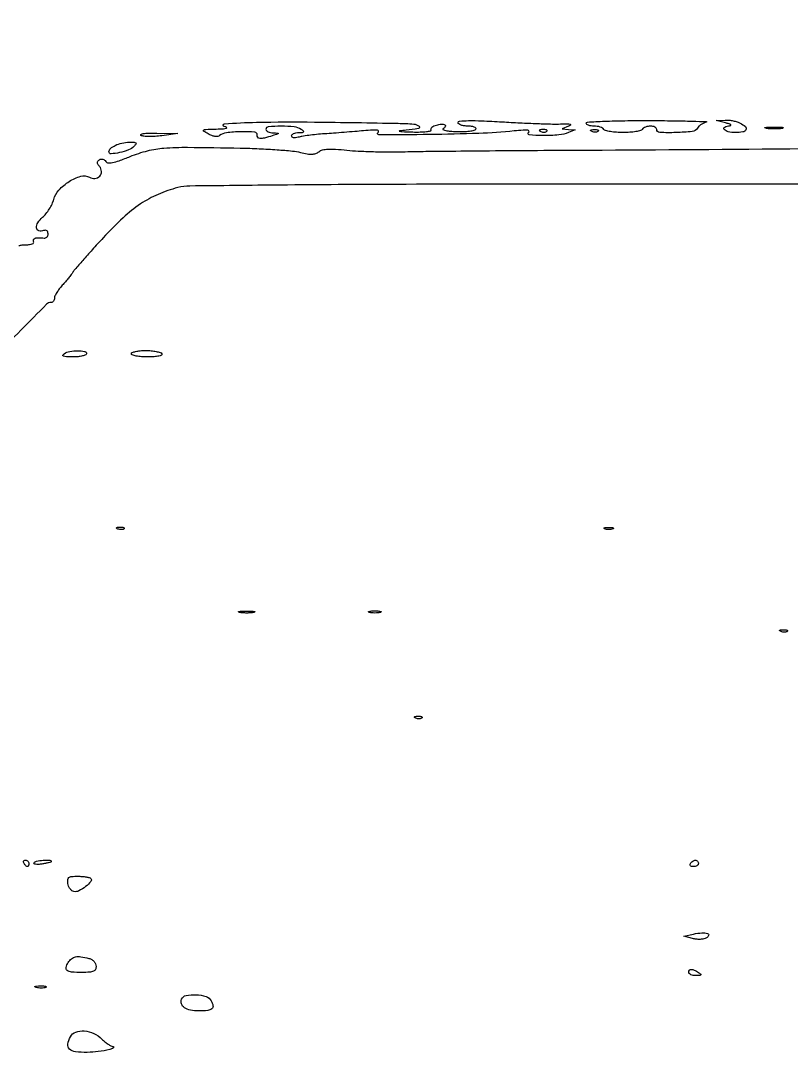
# Model space of a CAD drawing. Extents: x 0 to 1897, y 0 to 3427.
# Drawn here: x 507.4 to 748, y 1027.1 to 1348.9 of the extents above; entities that cross this region are included whole.
import ezdxf

# ---------------------------------------------------------------- set-up
doc = ezdxf.new("R2010")
doc.units = 0
doc.header["$MEASUREMENT"] = 0

msp = doc.modelspace()

# ---------------------------------------------------------------- linework, layer by layer
for points in [[(790.491233, 1297.90771, 0.000049), (757.1875, 1297.934464, 0.000213), (719.214414, 1297.945028, 0.000136), (675, 1297.926491, 0.000601), (624.66964, 1297.831238, 0.001572), (588.511226, 1297.605628, 0.000542), (560.224808, 1297.309531, 0.060368), (556.5, 1296.81445, 0.039134), (550.314892, 1294.689285, 0.045689), (544.867673, 1291.709934, 0.03905), (539.419207, 1287.394502, 0.019171), (533.164046, 1281.128428, 0.002545), (529.786545, 1277.437607, 0.003562), (526.809285, 1274.103288, 0.002147), (524.336174, 1271.269093, 0.046919), (523.697351, 1270.37314, -0.030124), (523.229823, 1269.668591, -0.00831), (522.411571, 1268.620176, -0.008363), (521.443169, 1267.461217, -0.008655), (520.447351, 1266.34869, 0.023306), (519.510573, 1265.238322, 0.026139), (518.718909, 1264.08594, 0.026726), (518.155688, 1263.045663, 0.111152), (518, 1262.353977, -0.077573), (517.919265, 1261.836728, -0.090115), (517.685439, 1261.397731, -0.100778), (517.337546, 1261.104254, -0.125625), (516.929153, 1261, 0.19882), (515.533371, 1260.422138, 0.001854), (507.521974, 1252.356841, 0.001879), (499.57699, 1244.238091, 0.195127)], [(506.898586, 1278.738095, -0.043357), (507.886911, 1278.9353, -0.027579), (509.059017, 1279, 0.027979), (510.243706, 1279.066344, 0.069343), (511.083987, 1279.281216, 0.145541), (511.490145, 1279.608231, 0.297719), (511.5, 1280, -0.251944), (511.464222, 1280.595985, -0.207347), (511.946145, 1281.025744, -0.08435), (513.074619, 1281.197498, -0.027975), (514.75, 1281.074646, 0.123422), (515.226339, 1281.130376, 0.115971), (515.632812, 1281.404291, 0.104121), (515.905316, 1281.859501, 0.083171), (516, 1282.424778, 0.089678), (515.898269, 1282.987419, 0.152161), (515.607506, 1283.362248, 0.153527), (515.157469, 1283.50361, 0.091778), (514.601151, 1283.400442, -0.167053), (513.136388, 1283.348629, -0.30931), (512.424568, 1284.237654, -0.160698), (512.833452, 1285.883746, -0.074711), (514.286969, 1287.570417, 0.046124), (515.34783, 1288.668303, 0.02926), (516.378584, 1290.119582, 0.029295), (517.230537, 1291.677268, 0.047126), (517.745823, 1293.098905, -0.123625), (519.368529, 1296.072418, -0.06704), (522.597083, 1298.744463, -0.070029), (526.198998, 1300.342843, -0.194711), (528.900493, 1300.053254, 0.146696), (530.637197, 1299.701058, 0.182585), (532.108191, 1300.416029, 0.199404), (532.65887, 1301.863476, 0.167187), (532.073886, 1303.410972, -0.036888), (531.557539, 1304.1358, -0.135887), (531.406132, 1304.672174, -0.180952), (531.570583, 1305.118487, -0.076691), (532.063245, 1305.539088, -0.106414), (532.56487, 1305.717403, -0.099393), (533.108668, 1305.680028, -0.096048), (533.61082, 1305.432323, -0.092122), (533.992686, 1305.011834, 0.235523), (534.7275, 1304.556645, 0.072134), (536.070066, 1304.626556, 0.037669), (538.191956, 1305.216882, 0.008893), (541.630883, 1306.528738, -0.032588), (547.065559, 1308.312051, -0.043925), (552.169826, 1309.157359, -0.021551), (559.552229, 1309.40276, -0.002536), (576, 1309.15704, -0.006051), (581.863266, 1308.968692, -0.006822), (587.490075, 1308.642771, -0.006294), (592.263674, 1308.240412, -0.036518), (594.753448, 1307.813841, 0.017699), (596.90994, 1307.360305, 0.052088), (598.420629, 1307.257703, 0.076255), (599.564706, 1307.475935, 0.088234), (600.528172, 1308.023381, -0.114261), (601.635992, 1308.579428, -0.04555), (603.327425, 1308.829213, -0.030467), (605.747373, 1308.816301, -0.010182), (609.274725, 1308.510013, 0.014153), (612.811778, 1308.23116, 0.005854), (617.608825, 1308.045595, 0.005786), (622.759467, 1307.966345, 0.007418), (627.5, 1308.018598, -0.003529), (633.93268, 1308.139541, -0.000573), (646.43125, 1308.271964, -0.000632), (661.144877, 1308.3924, -0.000556), (676.5, 1308.481608, 0.000914), (743.108048, 1308.91621, 0.000768), (813.68767, 1309.614098, 0.000338)]]:
    msp.add_lwpolyline(points, format="xyb")
for points in [[(625.25, 1316.882917, -0.012608), (630.126049, 1316.661601, -0.161345), (631.79471, 1315.974709, -0.632298), (631.595147, 1315.245986, -0.021506), (627.75, 1314.732205, 0.005564), (625.697506, 1314.524292, 0.827479), (625.68745, 1314.392522, 0.057678), (626.446908, 1314.27837, 0.001569), (629.809017, 1314.174707, 0.012995), (632.191244, 1314.170666, 0.024655), (634.103853, 1314.311674, 0.027552), (635.431406, 1314.550482, 0.511524), (635.570264, 1314.88631, -0.238683), (635.537652, 1315.269173, -0.115983), (635.828208, 1315.680887, -0.074996), (636.41618, 1316.062415, -0.042551), (637.217577, 1316.346647, -0.042197), (638.821898, 1316.624407, -0.14796), (639.837128, 1316.411518, -0.422124), (639.985553, 1315.878212, -0.122507), (639.322054, 1315.195627, 0.587793), (639.335421, 1314.916008, 0.06378), (640.110295, 1314.648125, 0.029678), (641.58913, 1314.430482, 0.012802), (643.578232, 1314.30863, 0.016663), (645.680004, 1314.303884, 0.023544), (647.54608, 1314.450002, 0.021084), (649.02715, 1314.700251, 0.204709), (649.536235, 1315.05863, 0.33558), (649.502617, 1315.415337, 0.117063), (649.048544, 1315.723473, 0.061491), (648.19212, 1315.933353, 0.029384), (647.059017, 1316, -0.033558), (645.887281, 1316.078731, -0.051383), (644.898586, 1316.317391, -0.066665), (644.217207, 1316.665796, -0.246041), (644, 1317.080479, -0.391784), (644.461395, 1317.578935, -0.014607), (647.241147, 1317.712385, -0.015243), (651.36969, 1317.66398, -0.004385), (657.75, 1317.338446, 0.00278), (663.344186, 1317.035012, 0.003031), (668.782812, 1316.803367, 0.002842), (673.440825, 1316.65975, 0.014948), (676, 1316.671919, -0.006989), (678.127425, 1316.715901, -0.06889), (679.013435, 1316.599282, -0.592027), (679.072883, 1316.349098, -0.084155), (678.5, 1315.984238), (676.5, 1315.140571), (678.5, 1315), (680.5, 1314.859429), (678.5, 1314, -0.081687), (675.462213, 1313.247439, -0.021201), (670.411746, 1313.05828, -0.025834), (666.192818, 1313.297394, -0.695568), (666, 1314.061987, 0.35443), (666.113125, 1314.44495, 0.277277), (665.751059, 1314.712182, 0.041612), (664.279859, 1314.729372, 0.007176), (661.5, 1314.490147, -0.016087), (650.429805, 1313.735925, -0.00623), (635.059426, 1313.376266, -0.002011), (619.243632, 1313.266908, -0.731321), (619, 1314.02536, 0.311595), (619.150672, 1314.440774, 0.308829), (618.815729, 1314.731912, 0.044761), (617.369109, 1314.770998, 0.006888), (614.5, 1314.551873, -0.001854), (611.756549, 1314.314541, -0.001066), (608.448528, 1314.047821, -0.001065), (605.123802, 1313.794006, -0.001778), (602.324777, 1313.59632, 0.007536), (599.808454, 1313.38945, 0.008047), (597.35406, 1313.11044, 0.00771), (595.253277, 1312.804309, 0.036819), (594.074777, 1312.523733, -0.040689), (593.243508, 1312.332602, -0.085015), (592.581714, 1312.349121, -0.138677), (592.162009, 1312.562409, -0.209232), (592, 1312.932612, -0.198582), (592.169115, 1313.341628, -0.084746), (592.660938, 1313.690953, -0.065089), (593.388778, 1313.930941, -0.045456), (594.25, 1314.015313, 0.011293), (595.444209, 1314.050422, 0.220444), (595.762149, 1314.218347, 0.409657), (595.728886, 1314.479509, 0.023197), (595, 1315, 0.119289), (592.828171, 1315.759174, 0.024711), (588.756861, 1315.960507, 0.018894), (584.750107, 1315.809045, 0.39225), (584, 1315, 0.204261), (584.166258, 1314.610006, 0.077715), (584.660938, 1314.264469, 0.060365), (585.38868, 1314.011925, 0.042317), (586.25, 1313.90032, -0.003158), (587.746331, 1313.824556, -0.47836), (587.833864, 1313.702338, -0.25058), (587.685939, 1313.547293, -0.001977), (586, 1313, -0.015325), (583.544038, 1312.295671, -0.075449), (582.113867, 1312.155022, -0.215043), (581.428972, 1312.5083, -0.22056), (581.25, 1313.25, 0.454555), (580.565117, 1314.140017, 0.020057), (576.167928, 1314.234752, 0.023752), (571.658475, 1313.936408, 0.145812), (569.539202, 1313.032535, -0.146857), (568.948633, 1312.782084, -0.063521), (568.086209, 1312.797096, -0.052587), (567.066391, 1313.056798, -0.03778), (565.997058, 1313.54716, -0.01661), (564.533272, 1314.422004, -0.550913), (564.53606, 1314.761864, -0.128012), (565.199674, 1314.967774, -0.00298), (568.5, 1315.100747, 0.006227), (570.723541, 1315.204802, 0.058185), (571.666477, 1315.371963, 0.667209), (571.688923, 1315.59051, 0.067299), (571, 1315.851391, -0.859073), (571.066998, 1316.728039, -0.014009), (581.062867, 1317.198468, -0.007287), (599.11544, 1317.278599, -0.002502)], [(721.5, 1317.224044, 0.050232), (720.67565, 1316.950628, 0.03994), (719.852591, 1316.500482, 0.04126), (719.151265, 1315.953044, 0.075897), (718.70031, 1315.388531, -0.238875), (717.097871, 1314.340254, -0.019943), (711.997462, 1313.980267, -0.018703), (706.942628, 1314.014738, -0.40132), (706, 1315, 0.186414), (705.852535, 1315.381787, 0.089706), (705.429836, 1315.70625, 0.069539), (704.801778, 1315.926216, 0.049547), (704.059017, 1316, 0.046881), (703.270704, 1315.925923, 0.046318), (702.50665, 1315.70625, 0.050262), (701.876024, 1315.383556, 0.111412), (701.5, 1315, -0.193442), (700.969656, 1314.609194, -0.02194), (699.482561, 1314.29375, -0.023992), (697.606489, 1314.072912, -0.017301), (695.5, 1314, -0.017301), (693.393511, 1314.072912, -0.023992), (691.517439, 1314.29375, -0.02194), (690.030344, 1314.609194, -0.193442), (689.5, 1315, 0.130646), (689.093337, 1315.384508, 0.045439), (688.346475, 1315.70625, 0.041396), (687.42066, 1315.926158, 0.037634), (686.440983, 1316, -0.035259), (685.506071, 1316.06601, -0.053546), (684.717039, 1316.265774, -0.069933), (684.175475, 1316.557841, -0.238516), (684, 1316.904762, -0.399277), (684.355932, 1317.279425, -0.002246), (689.688102, 1317.529004, -0.007344), (696.029089, 1317.704001, -0.004102), (703.75, 1317.740275, -0.002158), (711.190732, 1317.682075, -0.004235), (717.110937, 1317.560067, -0.003314), (721.483995, 1317.403865, -0.876795)], [(732.065741, 1316.964816, -0.059293), (733.682207, 1315.835414, -0.344869), (733.854495, 1314.879468, -0.23682), (732.880868, 1314.184616, -0.038713), (730.5, 1314, -0.052072), (728.304799, 1314.229237, -0.169657), (727.072141, 1314.975204, -0.485358), (727.232006, 1315.713431, -0.096876), (728.75, 1316.118315, 0.131264), (729.102367, 1316.238435, 0.526251), (729.104687, 1316.426115, 0.076667), (728.56077, 1316.69646, 0.014768), (727.5, 1317), (724.5, 1317.76337), (727.315741, 1317.881685, -0.033466), (728.535443, 1317.851292, -0.02472), (729.872547, 1317.66116, -0.025178), (731.12339, 1317.353699, -0.050049)], [(551.5, 1313.005209, -0.018733), (549.475788, 1312.787711, -0.021366), (547.528125, 1312.735404, -0.021117), (545.887735, 1312.830824, -0.101714), (545, 1313.108413, -0.569231), (544.99043, 1313.426995, -0.105729), (545.683928, 1313.684216, -0.030602), (547.404093, 1313.827863, -0.009502), (550, 1313.835978), (556.5, 1313.732774)], [(669.8125, 1314.316886, 0.051402), (670.359369, 1314.160852, 0.05415), (670.916927, 1314.123424, 0.060344), (671.402231, 1314.202593, 0.126455), (671.729167, 1314.395833, 0.296942), (671.77538, 1314.614691, 0.208169), (671.592839, 1314.799335, 0.077125), (671.112848, 1314.910055, 0.028489), (670.416667, 1314.921053, 0.018894), (669.670344, 1314.862007, 0.168741), (669.37858, 1314.720685, 0.470617), (669.395823, 1314.538436, 0.054073)], [(687.729167, 1314.395833, -0.126455), (687.402231, 1314.202593, -0.060344), (686.916927, 1314.123424, -0.05415), (686.359369, 1314.160852, -0.051402), (685.8125, 1314.316886, -0.054073), (685.395823, 1314.538436, -0.470617), (685.37858, 1314.720685, -0.168741), (685.670344, 1314.862007, -0.018894), (686.416667, 1314.921053, -0.028489), (687.112848, 1314.910055, -0.077125), (687.592839, 1314.799335, -0.208169), (687.77538, 1314.614691, -0.296942)], [(745.26375, 1315.296069, -0.031163), (744.209518, 1315.160023, -0.015827), (742.872547, 1315.114038, -0.015659), (741.485188, 1315.153707, -0.022548), (740.26375, 1315.282419, -0.075924), (739.761725, 1315.438612, -0.720633), (739.780601, 1315.581582, -0.040183), (740.711719, 1315.684722, -0.006817), (742.5, 1315.713986, -0.00738), (744.29708, 1315.692368, -0.030832), (745.374351, 1315.596853, -0.49082), (745.455688, 1315.450815, -0.248898)], [(542.816964, 1309.674107, -0.105981), (541.109655, 1308.569572, -0.037281), (538.297088, 1307.734789, -0.035543), (535.665462, 1307.356044, -0.435428), (535, 1307.97531, -0.219594), (535.483271, 1309.02262, -0.06604), (536.99391, 1309.999981, -0.056306), (539.07369, 1310.712057, -0.051696), (541.321429, 1310.969591, -0.012683), (542.84787, 1310.947322, -0.170085), (543.360871, 1310.744266, -0.384615), (543.406275, 1310.375797, -0.043442)], [(528, 1245, -0.304392), (527.740426, 1244.613126, -0.040321), (526.751562, 1244.298248, -0.035645), (525.378864, 1244.081769, -0.022193), (523.75, 1244.015313, -0.009929), (521.728933, 1244.062734, -0.075274), (520.795887, 1244.245644, -0.422406), (520.648451, 1244.569159, -0.157619), (521, 1245, -0.095866), (522.794628, 1245.722183, -0.047896), (525.240434, 1245.95701, -0.049214), (527.388778, 1245.74504, -0.357708)], [(551.5, 1245, -0.420328), (551.398291, 1244.588375, -0.077973), (550.591614, 1244.268876, -0.040398), (549.132763, 1244.062207, -0.014995), (547.059017, 1244, -0.018609), (545.119825, 1244.072197, -0.03019), (543.486086, 1244.29375, -0.030871), (542.282006, 1244.610035, -0.323693), (542, 1245, -0.308946), (542.26528, 1245.388352, -0.037703), (543.304539, 1245.70625, -0.03416), (544.738865, 1245.927706, -0.021227), (546.440983, 1246, -0.02093), (548.186816, 1245.926887, -0.027868), (549.758975, 1245.70625, -0.027581), (551.000298, 1245.388891, -0.179846)], [(539.729167, 1190.395833, -0.126455), (539.402231, 1190.202593, -0.060344), (538.916927, 1190.123424, -0.05415), (538.359369, 1190.160852, -0.051402), (537.8125, 1190.316886, -0.054073), (537.395823, 1190.538436, -0.470617), (537.37858, 1190.720685, -0.168741), (537.670344, 1190.862007, -0.018894), (538.416667, 1190.921053, -0.028489), (539.112848, 1190.910055, -0.077125), (539.592839, 1190.799335, -0.208169), (539.77538, 1190.614691, -0.296942)], [(692.25, 1190.337719, -0.057986), (691.679992, 1190.181385, -0.037979), (691, 1190.12966, -0.037979), (690.320008, 1190.181385, -0.057986), (689.75, 1190.337719, -0.174857), (689.540618, 1190.525001, -0.447206), (689.601562, 1190.693942, -0.078554), (690.10856, 1190.810911, -0.017491), (691, 1190.842105, -0.017491), (691.89144, 1190.810911, -0.078554), (692.398438, 1190.693942, -0.447206), (692.459382, 1190.525001, -0.174857)], [(580.25, 1164.294267, -0.029693), (579.225293, 1164.159351, -0.017887), (578, 1164.115502, -0.017887), (576.774707, 1164.159351, -0.029693), (575.75, 1164.294267, -0.142433), (575.439977, 1164.453014, -0.611425), (575.482813, 1164.600334, -0.039503), (576.38851, 1164.701569, -0.008087), (578, 1164.727636, -0.008087), (579.61149, 1164.701569, -0.039503), (580.517187, 1164.600334, -0.611425), (580.560023, 1164.453014, -0.142433)], [(619.75, 1164.310674, -0.039571), (618.952734, 1164.168469, -0.024357), (618, 1164.122029, -0.024357), (617.047266, 1164.168469, -0.039571), (616.25, 1164.310674, -0.161593), (615.99086, 1164.478988, -0.542911), (616.042188, 1164.633659, -0.052887), (616.748017, 1164.740287, -0.011065), (618, 1164.767997, -0.011065), (619.251983, 1164.740287, -0.052887), (619.957812, 1164.633659, -0.542911), (620.00914, 1164.478988, -0.161593)], [(746.729167, 1158.395833, -0.126455), (746.402231, 1158.202593, -0.060344), (745.916927, 1158.123424, -0.05415), (745.359369, 1158.160852, -0.051402), (744.8125, 1158.316886, -0.054073), (744.395823, 1158.538436, -0.470617), (744.37858, 1158.720685, -0.168741), (744.670344, 1158.862007, -0.018894), (745.416667, 1158.921053, -0.028489), (746.112848, 1158.910055, -0.077125), (746.592839, 1158.799335, -0.208169), (746.77538, 1158.614691, -0.296942)], [(632.729167, 1131.395833, -0.126455), (632.402231, 1131.202593, -0.060344), (631.916927, 1131.123424, -0.05415), (631.359369, 1131.160852, -0.051402), (630.8125, 1131.316886, -0.054073), (630.395823, 1131.538436, -0.470617), (630.37858, 1131.720685, -0.168741), (630.670344, 1131.862007, -0.018894), (631.416667, 1131.921053, -0.028489), (632.112848, 1131.910055, -0.077125), (632.592839, 1131.799335, -0.208169), (632.77538, 1131.614691, -0.296942)], [(510, 1086, -0.042167), (509.967655, 1085.617151, -0.061769), (509.870461, 1085.29375, -0.081139), (509.727648, 1085.07446, -0.210953), (509.559017, 1085, -0.151918), (509.34829, 1085.065539, -0.038439), (509.066025, 1085.29375, -0.035638), (508.768994, 1085.617226, -0.029505), (508.5, 1086, -0.082592), (508.343488, 1086.3821, -0.161196), (508.3746, 1086.70625, -0.182303), (508.586039, 1086.921712, -0.108972), (508.940983, 1087, -0.093332), (509.345238, 1086.923877, -0.09642), (509.688914, 1086.70625, -0.099167), (509.918938, 1086.381556, -0.105053)], [(517, 1086.613499, -0.32138), (516.877487, 1086.442582, -0.013978), (516.134264, 1086.21347, -0.019299), (515.182551, 1085.988145, -0.012039), (514.052813, 1085.794443, -0.023425), (512.955997, 1085.685627, -0.052318), (512.120059, 1085.729549, -0.110488), (511.670055, 1085.907784, -0.401493), (511.61183, 1086.180944, -0.212307), (512.383322, 1086.707415, -0.025083), (514.491733, 1086.983625, -0.023633), (516.567918, 1087.051852, -0.41)], [(719, 1086, -0.153634), (718.879982, 1085.618621, -0.097988), (718.542039, 1085.29375, -0.080552), (718.037096, 1085.074545, -0.062283), (717.440983, 1085, -0.066118), (716.889346, 1085.073267, -0.138808), (716.521475, 1085.29375, -0.191142), (716.392057, 1085.620352, -0.139169), (716.5, 1086, -0.06081), (716.806203, 1086.382515, -0.051032), (717.2129, 1086.70625, -0.053229), (717.653442, 1086.926698, -0.089642), (718.059017, 1087, -0.105429), (718.418051, 1086.923444, -0.099231), (718.723586, 1086.70625, -0.096318), (718.928382, 1086.381732, -0.092995)], [(529.315145, 1081.351521, -0.389652), (529.356569, 1080.372627, -0.051203), (527.721334, 1078.794389, -0.047797), (525.623457, 1077.450236, -0.16713), (524.055611, 1077.224327, -0.118642), (523.436878, 1077.503816, -0.068513), (522.863093, 1078.091387, -0.062301), (522.418637, 1078.881745, -0.061607), (522.180449, 1079.760216, -0.057376), (522.14774, 1080.9674, -0.217072), (522.510848, 1081.608926, -0.138268), (523.368772, 1081.925443, -0.019664), (525.263782, 1082, -0.017578), (526.614221, 1081.95251, -0.022107), (527.85756, 1081.809509, -0.020966), (528.867933, 1081.604018, -0.136546)], [(721.537022, 1062.76078, -0.079014), (720.700956, 1062.453217, -0.037901), (719.562649, 1062.317069, -0.036358), (718.326257, 1062.353442, -0.042993), (717.177563, 1062.572009), (714.5, 1063.324474), (717.5, 1063.975449, -0.031913), (720.094305, 1064.36721, -0.094868), (721.875363, 1064.182935, -0.423705), (722.198372, 1063.557897, -0.186112)], [(528.75, 1056.369714, -0.066715), (529.649875, 1055.994473, -0.07689), (530.371293, 1055.408964, -0.083571), (530.837853, 1054.679115, -0.100847), (531, 1053.883369, -0.115072), (530.778568, 1052.933965, -0.177461), (530.17479, 1052.358656, -0.087285), (528.979654, 1052.071419, -0.015435), (526.666667, 1052, -0.016433), (523.353386, 1052.108921, -0.139075), (521.962402, 1052.604255, -0.310702), (521.623504, 1053.533174, -0.076544), (522.299402, 1055.107811, -0.083711), (523.337304, 1056.278662, -0.121924), (524.582193, 1056.85841, -0.086798), (526.268211, 1056.892175, -0.027181)], [(719, 1052, -0.023197), (719.728886, 1051.479509, -0.409657), (719.762149, 1051.218347, -0.220444), (719.444209, 1051.050422, -0.011293), (718.25, 1051.015313, -0.042523), (717.388595, 1051.082804, -0.062416), (716.660938, 1051.298248, -0.082215), (716.167975, 1051.618823, -0.210568), (716, 1052, -0.163584), (716.224247, 1052.667076, -0.234725), (716.772965, 1052.939692, -0.112355), (717.698623, 1052.729028, -0.031558)], [(515.269032, 1047.344063, -0.06278), (514.671085, 1047.185595, -0.030339), (513.880008, 1047.127736, -0.029507), (513.036634, 1047.167106, -0.037336), (512.269032, 1047.307009, -0.087174), (511.883358, 1047.48334, -0.597527), (511.900903, 1047.643467, -0.080377), (512.431793, 1047.764444, -0.012823), (513.5, 1047.805051, -0.014395), (514.580113, 1047.787295, -0.052471), (515.257153, 1047.684921, -0.333666), (515.386009, 1047.52287, -0.31318)], [(566.929632, 1043.131483, -0.077524), (567.47051, 1041.586038, -0.275606), (567.119547, 1040.642013, -0.148042), (565.836373, 1040.124956, -0.022278), (563.033333, 1040, -0.046524), (560.408818, 1040.244735, -0.102685), (558.556333, 1041.007538, -0.163009), (557.658347, 1042.183027, -0.175671), (557.685134, 1043.621855, -0.254912), (559.084447, 1044.812966, -0.06484), (562.161957, 1045.048869, -0.063164), (565.303657, 1044.479917, -0.195974)], [(532.811722, 1031.188278, 0.024477), (533.741274, 1030.345539, 0.026583), (534.724381, 1029.62216, 0.027382), (535.625456, 1029.098491, 0.104258), (536.25, 1028.929715, -0.684283), (536.38625, 1028.510764, -0.11488), (535.243326, 1027.949804, -0.025228), (531.686152, 1027.313284, -0.028336), (528.218615, 1027.070285, -0.032037), (524.540381, 1027.257097, -0.159773), (522.687998, 1028.110376, -0.252887), (522.175251, 1029.62274, -0.080897), (522.970565, 1031.945, -0.184614), (524.631023, 1033.384623, -0.106882), (527.283503, 1033.748175, -0.089783), (530.26612, 1032.968041, -0.087846)]]:
    msp.add_lwpolyline(points, format="xyb", close=True)

doc.saveas('drawing.dxf')
